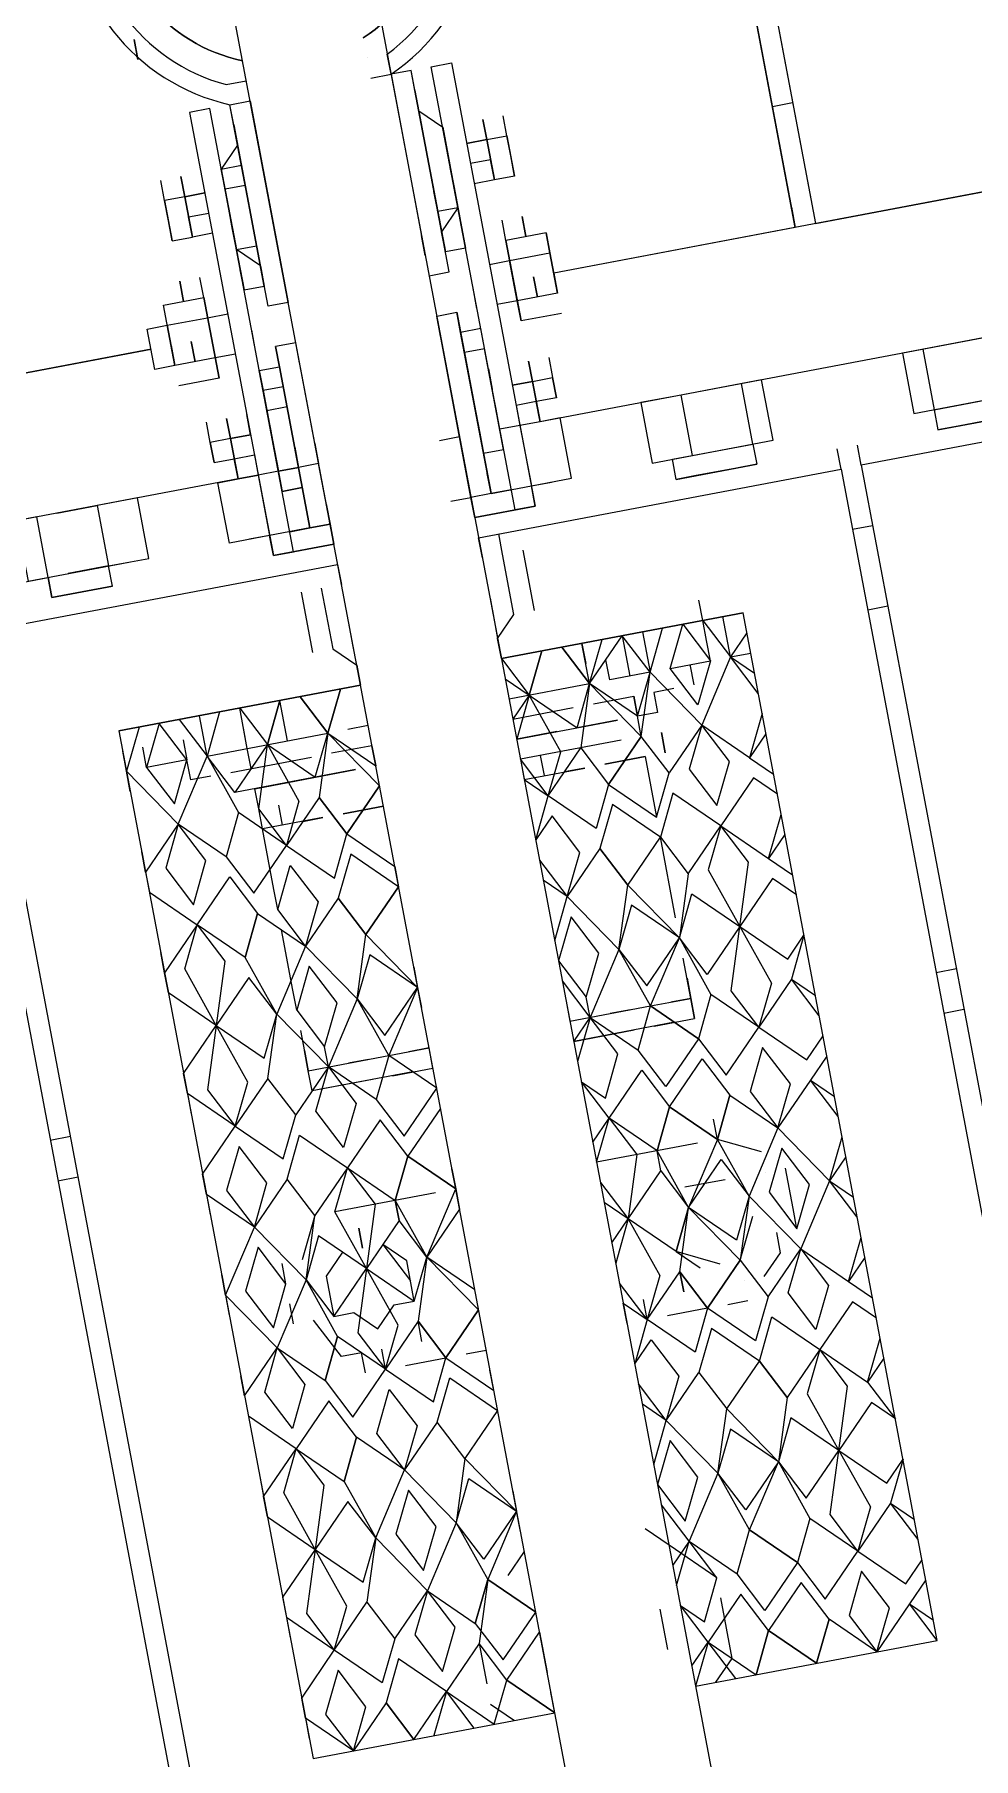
# Model space of a CAD drawing. Extents: x 407440 to 411585, y 6041728 to 6045069.
# Drawn here: x 408264.789 to 408267.42, y 6044233.704 to 6044238.531 of the extents above; entities that cross this region are included whole.
import ezdxf

# ---------------------------------------------------------------- set-up
doc = ezdxf.new("R2010")
doc.units = 0
doc.header["$LTSCALE"] = 5
doc.linetypes.add('foc-TIELINE', pattern=[1.875, 1.25, -0.625])
doc.layers.add('P-PROPOSED-EXISTING-H', color=59, linetype='Continuous')
doc.layers.add('T-TIE', color=201, linetype='foc-TIELINE')

# ---------------------------------------------------------------- blocks, each defined once
blk = doc.blocks.new('P-RIG-877')
at = {"layer": 'T-TIE', "linetype": 'ByBlock', "lineweight": 18}
for points in [[(-0.3559, -16.0845), (-0.34442, -16.0845), (-0.2411, -16.0845), (-0.2411, -16.07302), (-0.34442, -16.07302), (-0.34442, -15.63675), (-0.34442, -15.61379), (-0.34442, -16.10746), (0.11481, -16.10746), (0.11481, -15.61379), (-0.2411, -15.61379), (-0.2411, -15.63675), (-0.2411, -15.61379), (-0.26406, -15.61379), (0.11481, -15.61379), (0.11481, -15.47602), (0.2411, -15.47602), (0.2411, -15.56787), (0.2411, -15.47602), (0.11481, -15.47602), (0.11481, -16.25671), (0.12629, -16.25671), (0.12629, -16.27968), (0.12629, -16.29116)], [(0.19517, -15.56787), (0.19517, -16.27968), (0.19517, -16.29116), (0.22961, -16.29116), (0.22961, -16.27968)], [(0.2411, -15.61379), (0.25258, -15.61379), (0.25258, -16.10746), (0.97586, -16.10746), (0.96438, -16.10746)], [(0.19517, -16.06154), (0.22961, -16.06154), (0.22961, -16.01562), (0.2411, -16.01562), (0.2411, -16.0271), (0.2411, -16.05006), (0.2411, -16.06154), (0.2411, -16.01562)], [(0.22961, -16.06154), (0.2411, -16.06154)], [(-0.2411, -16.0845), (-0.2411, -16.10746), (0.11481, -16.10746)], [(0.04592, -16.11895), (0.04592, -16.10746)], [(0.25258, -16.10746), (0.2411, -16.10746)], [(0.28702, -16.10746), (0.28702, -16.11895)], [(0.33294, -16.10746), (0.33294, -16.11895)], [(0.53959, -16.10746), (0.53959, -16.11895)], [(0.56256, -16.11895), (0.56256, -16.10746)], [(-0.2411, -16.15339), (-0.2411, -16.11895), (0.11481, -16.11895), (-0.34442, -16.11895)], [(0.10333, -16.11895), (0.11481, -16.11895), (0.11481, -16.25671)], [(0.25258, -16.11895), (0.2411, -16.11895)], [(0.26406, -16.3256), (0.25258, -16.3256), (0.25258, -16.11895), (0.97586, -16.11895), (0.96438, -16.11895)], [(0.22961, -16.19931), (0.22961, -16.17635), (0.22961, -16.15339), (0.19517, -16.15339), (0.19517, -16.17635), (0.19517, -16.19931)], [(0.2411, -16.21079), (0.22961, -16.21079), (0.22961, -16.16487), (0.19517, -16.16487)], [(0.22961, -16.16487), (0.2411, -16.16487), (0.2411, -16.17635), (0.2411, -16.19931), (0.2411, -16.21079), (0.2411, -16.16487)], [(0.90698, -16.30264), (0.88402, -16.31412), (0.90698, -16.3256), (0.90698, -16.18783), (0.32146, -16.18783), (0.32146, -16.3256), (0.32146, -16.18783)], [(0.37886, -16.18783), (0.40183, -16.19931), (0.37886, -16.22227), (0.40183, -16.24523), (0.37886, -16.25671), (0.40183, -16.27968), (0.42479, -16.25671), (0.40183, -16.24523), (0.37886, -16.25671), (0.34442, -16.24523), (0.34442, -16.26819), (0.33294, -16.26819)], [(0.33294, -16.18783), (0.34442, -16.19931), (0.3559, -16.18783)], [(0.34442, -16.19931), (0.34442, -16.18783)], [(0.36738, -16.18783), (0.34442, -16.19931), (0.37886, -16.22227), (0.34442, -16.24523)], [(0.39034, -16.18783), (0.40183, -16.19931), (0.41331, -16.18783)], [(0.42479, -16.18783), (0.41331, -16.19931), (0.43627, -16.22227), (0.45923, -16.19931), (0.43627, -16.18783)], [(0.48219, -16.18783), (0.47071, -16.19931), (0.49367, -16.22227), (0.45923, -16.21079), (0.43627, -16.22227), (0.45923, -16.23375), (0.49367, -16.22227), (0.51663, -16.24523), (0.49367, -16.25671), (0.47071, -16.24523), (0.49367, -16.22227), (0.51663, -16.19931), (0.50515, -16.18783), (0.52811, -16.19931), (0.53959, -16.18783)], [(0.44775, -16.18783), (0.45923, -16.19931), (0.47071, -16.18783)], [(0.55108, -16.18783), (0.52811, -16.19931), (0.55108, -16.22227), (0.57404, -16.19931), (0.56256, -16.18783)], [(0.57404, -16.18783), (0.58552, -16.19931), (0.597, -16.18783)], [(0.60848, -16.18783), (0.58552, -16.19931), (0.60848, -16.22227), (0.64292, -16.19931), (0.61996, -16.18783)], [(0.63144, -16.18783), (0.64292, -16.19931), (0.6544, -16.18783)], [(0.66588, -16.18783), (0.64292, -16.19931), (0.67736, -16.22227), (0.70032, -16.19931), (0.67736, -16.18783)], [(0.68884, -16.18783), (0.70032, -16.19931), (0.71181, -16.18783)], [(0.72329, -16.18783), (0.71181, -16.19931), (0.73477, -16.22227), (0.75773, -16.24523), (0.73477, -16.25671), (0.71181, -16.24523), (0.73477, -16.22227), (0.75773, -16.23375), (0.79217, -16.22227), (0.76921, -16.24523), (0.79217, -16.25671), (0.82661, -16.24523), (0.84957, -16.25671), (0.87254, -16.27968), (0.84957, -16.29116), (0.82661, -16.27968), (0.79217, -16.29116), (0.75773, -16.27968), (0.79217, -16.25671), (0.76921, -16.27968), (0.79217, -16.29116), (0.75773, -16.31412), (0.74625, -16.3256)], [(0.8955, -16.3256), (0.88402, -16.31412), (0.86105, -16.3256), (0.87254, -16.31412), (0.84957, -16.30264), (0.82661, -16.31412), (0.84957, -16.29116), (0.82661, -16.27968), (0.79217, -16.25671), (0.81513, -16.24523), (0.79217, -16.22227), (0.75773, -16.21079), (0.73477, -16.22227), (0.75773, -16.19931), (0.73477, -16.18783)], [(0.74625, -16.18783), (0.75773, -16.19931), (0.78069, -16.18783), (0.76921, -16.19931), (0.79217, -16.22227), (0.81513, -16.19931), (0.80365, -16.18783), (0.82661, -16.19931), (0.83809, -16.18783)], [(0.84957, -16.18783), (0.82661, -16.19931), (0.84957, -16.22227), (0.87254, -16.19931), (0.86105, -16.18783)], [(0.87254, -16.18783), (0.88402, -16.19931), (0.8955, -16.18783)], [(0.90698, -16.18783), (0.88402, -16.19931), (0.90698, -16.22227), (0.88402, -16.24523), (0.90698, -16.25671), (0.88402, -16.27968), (0.90698, -16.29116)], [(0.32146, -16.21079), (0.34442, -16.19931), (0.32146, -16.19931)], [(0.34442, -16.23375), (0.32146, -16.22227), (0.34442, -16.21079), (0.33294, -16.21079), (0.32146, -16.21079), (0.30998, -16.21079)], [(0.34442, -16.21079), (0.36738, -16.22227), (0.34442, -16.23375), (0.34442, -16.21079), (0.33294, -16.21079)], [(0.70032, -16.27968), (0.67736, -16.25671), (0.70032, -16.24523), (0.72329, -16.25671), (0.70032, -16.27968), (0.72329, -16.29116), (0.70032, -16.31412), (0.67736, -16.29116), (0.68884, -16.29116), (0.67736, -16.29116), (0.64292, -16.27968), (0.60848, -16.29116), (0.58552, -16.27968), (0.56256, -16.25671), (0.58552, -16.24523), (0.60848, -16.25671), (0.58552, -16.27968), (0.60848, -16.25671), (0.64292, -16.27968), (0.61996, -16.25671), (0.64292, -16.24523), (0.60848, -16.25671), (0.58552, -16.24523), (0.60848, -16.22227), (0.58552, -16.21079), (0.56256, -16.22227), (0.58552, -16.23375), (0.60848, -16.22227), (0.64292, -16.24523), (0.66588, -16.25671), (0.64292, -16.27968), (0.67736, -16.25671), (0.70032, -16.24523), (0.67736, -16.22227), (0.70032, -16.21079), (0.72329, -16.22227), (0.70032, -16.23375), (0.67736, -16.22227), (0.64292, -16.24523), (0.67736, -16.25671), (0.70032, -16.27968), (0.67736, -16.29116), (0.70032, -16.27968), (0.70032, -16.30264)], [(0.3559, -16.22227), (0.34442, -16.22227)], [(0.66588, -16.22227), (0.6544, -16.22227), (0.63144, -16.22227)], [(0.3559, -16.23375), (0.3559, -16.24523), (0.36738, -16.24523), (0.36738, -16.25671), (0.34442, -16.24523), (0.32146, -16.25671), (0.34442, -16.25671)], [(0.32146, -16.24523), (0.34442, -16.24523), (0.32146, -16.23375)], [(0.61996, -16.23375), (0.60848, -16.25671), (0.597, -16.25671)], [(0.63144, -16.23375), (0.63144, -16.23375)], [(0.68884, -16.24523), (0.67736, -16.23375), (0.66588, -16.23375)], [(0.67736, -16.25671), (0.6544, -16.24523)], [(0.78069, -16.3256), (0.75773, -16.31412), (0.73477, -16.29116), (0.75773, -16.27968), (0.73477, -16.25671), (0.71181, -16.27968), (0.73477, -16.29116), (0.75773, -16.27968), (0.73477, -16.25671), (0.75773, -16.24523), (0.79217, -16.25671), (0.81513, -16.27968), (0.79217, -16.29116), (0.82661, -16.31412), (0.83809, -16.3256)], [(0.10333, -16.29116), (0.10333, -16.27968), (0.10333, -16.25671), (0.09185, -16.25671), (0.10333, -16.25671), (0.12629, -16.25671), (0.09185, -16.25671), (0.09185, -16.27968), (0.08037, -16.27968)], [(0.10333, -16.25671), (0.12629, -16.25671), (0.10333, -16.25671)], [(0.13777, -16.25671), (0.13777, -16.27968), (0.12629, -16.27968), (0.10333, -16.27968)], [(0.3559, -16.27968), (0.3559, -16.25671), (0.36738, -16.25671), (0.34442, -16.27968), (0.37886, -16.29116), (0.40183, -16.27968), (0.42479, -16.29116), (0.40183, -16.31412), (0.37886, -16.29116), (0.40183, -16.27968), (0.37886, -16.25671), (0.34442, -16.27968), (0.32146, -16.29116), (0.34442, -16.27968), (0.32146, -16.26819)], [(0.37886, -16.26819), (0.37886, -16.3256), (0.39034, -16.3256), (0.40183, -16.31412), (0.37886, -16.30264), (0.34442, -16.31412), (0.36738, -16.29116), (0.34442, -16.27968), (0.32146, -16.25671)], [(0.37886, -16.25671), (0.36738, -16.25671)], [(0.39034, -16.25671), (0.39034, -16.27968), (0.39034, -16.25671), (0.42479, -16.25671)], [(0.48219, -16.25671), (0.43627, -16.25671)], [(0.51663, -16.25671), (0.52811, -16.25671), (0.50515, -16.25671)], [(0.51663, -16.3256), (0.52811, -16.3256), (0.52811, -16.27968), (0.52811, -16.25671), (0.52811, -16.26819)], [(0.53959, -16.27968), (0.53959, -16.25671), (0.52811, -16.25671), (0.53959, -16.25671)], [(0.63144, -16.25671), (0.63144, -16.26819), (0.63144, -16.27968)], [(0.68884, -16.25671), (0.68884, -16.25671)], [(0.70032, -16.26819), (0.70032, -16.25671)], [(0.84957, -16.25671), (0.82661, -16.27968), (0.84957, -16.25671)], [(0.03444, -16.27968), (0.0574, -16.27968), (0.03444, -16.27968), (0.03444, -16.26819), (0.02296, -16.26819)], [(0.0574, -16.26819), (0.04592, -16.26819), (0.03444, -16.26819), (0.0574, -16.26819), (0.0574, -16.27968), (0.0574, -16.29116)], [(0.16073, -16.26819), (0.17221, -16.26819), (0.18369, -16.26819), (0.17221, -16.26819), (0.18369, -16.26819), (0.18369, -16.27968), (0.18369, -16.29116), (0.19517, -16.29116)], [(0.2411, -16.29116), (0.22961, -16.29116), (0.22961, -16.26819), (0.19517, -16.26819), (0.19517, -16.27968), (0.17221, -16.27968), (0.17221, -16.26819)], [(0.33294, -16.3256), (0.34442, -16.31412), (0.36738, -16.3256), (0.36738, -16.26819), (0.36738, -16.29116)], [(0.36738, -16.30264), (0.36738, -16.3256), (0.36738, -16.26819)], [(0.60848, -16.26819), (0.60848, -16.3256), (0.58552, -16.31412), (0.56256, -16.3256), (0.57404, -16.31412), (0.55108, -16.30264), (0.52811, -16.31412), (0.55108, -16.3256)], [(0.53959, -16.26819), (0.53959, -16.3256), (0.53959, -16.29116)], [(0.67736, -16.26819), (0.66588, -16.29116), (0.64292, -16.27968), (0.66588, -16.29116), (0.67736, -16.27968)], [(0.03444, -16.27968), (0.03444, -16.29116), (0.03444, -16.27968)], [(0.04592, -16.27968), (0.0574, -16.27968), (0.04592, -16.27968), (0.04592, -16.29116)], [(0.04592, -16.27968), (0.04592, -16.27968)], [(0.13777, -16.27968), (0.09185, -16.27968), (0.13777, -16.27968)], [(0.17221, -16.27968), (0.19517, -16.27968), (0.18369, -16.27968), (0.19517, -16.27968), (0.19517, -16.29116), (0.19517, -16.30264), (0.18369, -16.30264), (0.17221, -16.30264), (0.16073, -16.30264), (0.17221, -16.30264), (0.13777, -16.30264), (0.13777, -16.31412), (0.12629, -16.31412), (0.22961, -16.31412), (0.21813, -16.31412)], [(0.17221, -16.27968), (0.17221, -16.29116), (0.17221, -16.27968)], [(0.18369, -16.27968), (0.18369, -16.27968)], [(0.34442, -16.3256), (0.34442, -16.27968), (0.32146, -16.27968), (0.33294, -16.27968)], [(0.597, -16.3256), (0.58552, -16.31412), (0.56256, -16.29116), (0.58552, -16.27968), (0.60848, -16.29116), (0.58552, -16.31412), (0.60848, -16.30264), (0.64292, -16.31412), (0.61996, -16.29116), (0.64292, -16.27968), (0.66588, -16.29116), (0.64292, -16.31412), (0.67736, -16.30264), (0.70032, -16.31412), (0.67736, -16.3256)], [(0.63144, -16.27968), (0.63144, -16.27968)], [(0.19517, -16.29116), (0.19517, -16.29116)], [(0.22961, -16.31412), (0.22961, -16.29116)], [(0.22961, -16.29116), (0.22961, -16.29116)], [(0.2411, -16.29116), (0.2411, -16.3256), (0.2411, -16.29116)], [(0.28702, -16.3256), (0.2985, -16.3256), (0.30998, -16.3256), (0.32146, -16.3256), (0.34442, -16.31412), (0.32146, -16.30264), (0.34442, -16.31412), (0.3559, -16.3256), (0.3559, -16.29116)], [(0.39034, -16.3256), (0.39034, -16.29116), (0.39034, -16.30264)], [(0.52811, -16.29116), (0.52811, -16.30264)], [(0.61996, -16.29116), (0.60848, -16.29116)], [(0.03444, -16.30264), (0.02296, -16.30264), (0.06888, -16.30264), (0.06888, -16.31412), (0.03444, -16.31412), (0.02296, -16.31412), (0.01148, -16.31412), (0.02296, -16.30264)], [(0.0574, -16.30264), (0.09185, -16.30264), (0.08037, -16.30264)], [(0.06888, -16.30264), (0.08037, -16.31412)], [(0.09185, -16.30264), (0.09185, -16.31412), (0.08037, -16.31412), (0.09185, -16.31412)], [(0.12629, -16.30264), (0.11481, -16.30264)], [(0.22961, -16.30264), (0.22961, -16.31412), (0.22961, -16.3256), (0.12629, -16.3256), (0.12629, -16.31412), (0.13777, -16.31412)], [(0.19517, -16.31412), (0.20665, -16.31412), (0.20665, -16.30264), (0.14925, -16.30264), (0.14925, -16.31412), (0.16073, -16.31412), (0.19517, -16.31412), (0.18369, -16.31412), (0.19517, -16.31412), (0.18369, -16.31412)], [(0.14925, -16.30264), (0.14925, -16.31412)], [(0.26406, -16.30264), (0.2985, -16.30264)], [(0.26406, -16.30264), (0.26406, -16.30264)], [(0.43627, -16.3256), (0.45923, -16.31412), (0.43627, -16.30264), (0.41331, -16.31412), (0.42479, -16.3256), (0.40183, -16.31412), (0.37886, -16.3256)], [(0.70032, -16.3256), (0.68884, -16.3256), (0.70032, -16.31412), (0.72329, -16.3256), (0.71181, -16.31412), (0.73477, -16.30264), (0.75773, -16.31412), (0.73477, -16.3256)], [(0.84957, -16.30264), (0.82661, -16.3256), (0.81513, -16.33708)], [(0.90698, -16.31412), (0.8955, -16.30264), (0.86105, -16.30264)], [(0.10333, -16.3256), (0.10333, -16.31412), (-0.01148, -16.31412), (-0.01148, -16.3256), (0.09185, -16.3256), (0.08037, -16.3256), (0.09185, -16.3256)], [(0, -16.31412), (-0.01148, -16.31412)], [(0, -16.31412), (0.09185, -16.31412), (0, -16.31412)], [(0.06888, -16.31412), (0.0574, -16.31412)], [(0.13777, -16.31412), (0.22961, -16.31412), (0.13777, -16.31412)], [(0.19517, -16.31412), (0.19517, -16.31412)], [(0.19517, -16.31412), (0.19517, -16.31412)], [(0.22961, -16.31412), (0.22961, -16.31412)], [(0.32146, -16.3256), (0.30998, -16.3256), (0.2985, -16.31412), (0.26406, -16.31412), (0.25258, -16.31412)], [(0.39034, -16.31412), (0.37886, -16.31412)], [(0.48219, -16.3256), (0.45923, -16.31412), (0.44775, -16.3256)], [(0.53959, -16.3256), (0.52811, -16.31412), (0.50515, -16.3256)], [(0.52811, -16.31412), (0.51663, -16.31412)], [(0.61996, -16.3256), (0.64292, -16.31412), (0.66588, -16.3256)], [(0.6544, -16.3256), (0.64292, -16.31412), (0.63144, -16.3256)], [(0.70032, -16.31412), (0.68884, -16.31412)], [(0.84957, -16.3256), (0.82661, -16.31412), (0.80365, -16.3256)], [(1.06771, -16.40596), (-0.11481, -16.40596), (-0.11481, -16.3256), (1.06771, -16.3256)], [(0.13777, -16.3256), (0.12629, -16.3256)], [(0.22961, -16.33708), (0.22961, -16.3256), (0.2411, -16.3256), (0.22961, -16.3256), (0.19517, -16.3256), (0.18369, -16.3256)], [(0.19517, -16.3256), (0.19517, -16.33708)], [(0.2411, -16.3256), (0.22961, -16.3256), (0.21813, -16.3256)], [(-0.02296, -16.33708), (-0.02296, -16.33708)], [(0.88402, -16.33708), (0.86105, -16.33708)], [(0, -16.41744), (-0.01148, -16.41744), (-0.01148, -16.40596)], [(0.09185, -16.40596), (0.08037, -16.40596)], [(0.22961, -16.42892), (0.22961, -16.41744), (0.22961, -16.40596), (0.12629, -16.40596), (0.12629, -16.41744), (0.13777, -16.41744), (0.12629, -16.41744), (0.22961, -16.41744), (0.21813, -16.41744)], [(0.13777, -16.40596), (0.12629, -16.40596)], [(0.18369, -16.40596), (0.19517, -16.40596), (0.19517, -16.41744), (0.18369, -16.41744), (0.19517, -16.41744)], [(0.21813, -16.40596), (0.22961, -16.40596), (0.2411, -16.40596), (0.22961, -16.40596), (0.19517, -16.40596)], [(0.22961, -16.40596), (0.22961, -16.41744), (0.22961, -16.44041), (0.2411, -16.44041), (0.22961, -16.44041), (0.22961, -16.45189)], [(0.2411, -16.40596), (0.2411, -16.44041), (0.2411, -16.40596)], [(0.25258, -16.61262), (0.25258, -16.40596), (0.26406, -16.40596)], [(0.26406, -16.41744), (0.2985, -16.41744), (0.30998, -16.40596), (0.2985, -16.40596), (0.28702, -16.40596)], [(0.32146, -16.40596), (0.30998, -16.40596)], [(0.34442, -16.45189), (0.32146, -16.45189), (0.34442, -16.46337), (0.37886, -16.45189), (0.40183, -16.46337), (0.37886, -16.47485), (0.34442, -16.46337), (0.36738, -16.44041), (0.34442, -16.42892), (0.32146, -16.44041), (0.34442, -16.42892), (0.32146, -16.41744), (0.34442, -16.42892), (0.37886, -16.40596), (0.40183, -16.42892), (0.37886, -16.40596), (0.36738, -16.40596), (0.3559, -16.40596), (0.36738, -16.40596), (0.3559, -16.40596), (0.3559, -16.42892)], [(0.32146, -16.54373), (0.32146, -16.40596), (0.32146, -16.54373), (0.90698, -16.54373), (0.90698, -16.40596), (0.88402, -16.42892), (0.86105, -16.40596), (0.88402, -16.40596)], [(0.3559, -16.54373), (0.34442, -16.54373), (0.37886, -16.52077), (0.34442, -16.49781), (0.34442, -16.42892), (0.37886, -16.44041), (0.40183, -16.42892), (0.42479, -16.40596), (0.43627, -16.40596), (0.45923, -16.42892), (0.49367, -16.40596), (0.50515, -16.40596)], [(0.34442, -16.40596), (0.34442, -16.41744)], [(0.34442, -16.42892), (0.36738, -16.40596)], [(0.48219, -16.40596), (0.49367, -16.40596), (0.52811, -16.42892), (0.55108, -16.44041), (0.52811, -16.46337), (0.55108, -16.45189), (0.57404, -16.46337), (0.55108, -16.47485), (0.52811, -16.46337), (0.55108, -16.48633), (0.52811, -16.49781), (0.55108, -16.52077), (0.57404, -16.49781), (0.55108, -16.48633), (0.52811, -16.49781), (0.49367, -16.48633), (0.52811, -16.46337), (0.51663, -16.46337)], [(0.55108, -16.40596), (0.52811, -16.42892), (0.49367, -16.44041), (0.52811, -16.46337)], [(0.53959, -16.41744), (0.53959, -16.47485), (0.52811, -16.47485), (0.52811, -16.42892), (0.52811, -16.40596)], [(0.53959, -16.42892), (0.53959, -16.40596), (0.52811, -16.40596), (0.52811, -16.41744)], [(0.56256, -16.40596), (0.58552, -16.42892), (0.60848, -16.40596), (0.597, -16.40596), (0.60848, -16.40596), (0.61996, -16.40596), (0.64292, -16.42892), (0.67736, -16.40596), (0.70032, -16.42892), (0.72329, -16.40596), (0.71181, -16.40596)], [(0.66588, -16.40596), (0.64292, -16.42892), (0.67736, -16.44041), (0.70032, -16.46337), (0.72329, -16.44041), (0.70032, -16.42892), (0.67736, -16.40596)], [(0.70032, -16.41744), (0.70032, -16.40596)], [(0.78069, -16.40596), (0.79217, -16.40596), (0.81513, -16.42892), (0.79217, -16.44041), (0.76921, -16.42892), (0.79217, -16.40596), (0.75773, -16.42892), (0.73477, -16.44041), (0.71181, -16.42892), (0.73477, -16.40596), (0.75773, -16.42892), (0.73477, -16.44041), (0.75773, -16.46337), (0.73477, -16.48633), (0.75773, -16.49781), (0.79217, -16.48633), (0.76921, -16.49781), (0.79217, -16.52077), (0.81513, -16.49781), (0.79217, -16.48633), (0.75773, -16.46337), (0.73477, -16.47485), (0.71181, -16.46337), (0.73477, -16.45189), (0.75773, -16.46337), (0.79217, -16.44041), (0.82661, -16.42892), (0.86105, -16.44041), (0.88402, -16.44041)], [(0.73477, -16.40596), (0.75773, -16.42892), (0.79217, -16.44041), (0.82661, -16.46337), (0.79217, -16.48633), (0.82661, -16.49781), (0.84957, -16.48633), (0.82661, -16.46337), (0.84957, -16.44041), (0.82661, -16.42892)], [(0.80365, -16.40596), (0.79217, -16.40596), (0.82661, -16.42892), (0.84957, -16.40596), (0.82661, -16.42892), (0.84957, -16.44041), (0.87254, -16.42892), (0.84957, -16.40596)], [(0.81513, -16.40596), (0.82661, -16.41744)], [(0.90698, -16.44041), (0.88402, -16.42892), (0.90698, -16.40596), (0.8955, -16.40596)], [(0.09185, -16.41744), (0, -16.41744), (0.09185, -16.41744)], [(0.02296, -16.42892), (0.02296, -16.41744), (0.01148, -16.41744), (0.02296, -16.42892), (0.06888, -16.42892), (0.0574, -16.42892), (0.09185, -16.42892), (0.08037, -16.42892)], [(0.08037, -16.41744), (0.06888, -16.42892), (0.03444, -16.42892), (0.02296, -16.42892), (0.02296, -16.41744)], [(0.03444, -16.41744), (0.03444, -16.42892)], [(0.06888, -16.42892), (0.06888, -16.41744)], [(0.09185, -16.42892), (0.09185, -16.41744), (0.08037, -16.41744), (0.09185, -16.41744)], [(0.14925, -16.41744), (0.14925, -16.42892), (0.20665, -16.42892), (0.20665, -16.41744), (0.20665, -16.42892), (0.19517, -16.42892), (0.19517, -16.44041), (0.19517, -16.45189), (0.19517, -17.16369), (0.11481, -17.16369), (2.38799, -17.16369)], [(0.22961, -16.41744), (0.13777, -16.41744), (0.22961, -16.41744)], [(0.16073, -16.41744), (0.16073, -16.42892), (0.17221, -16.42892), (0.13777, -16.42892), (0.14925, -16.42892)], [(0.13777, -16.42892), (0.13777, -16.41744)], [(0.19517, -16.41744), (0.19517, -16.41744)], [(0.19517, -16.41744), (0.19517, -16.41744)], [(0.19517, -16.41744), (0.19517, -16.42892), (0.19517, -16.41744)], [(0.22961, -16.41744), (0.22961, -16.41744)], [(0.26406, -16.41744), (0.26406, -16.41744)], [(0.39034, -16.45189), (0.39034, -16.44041), (0.39034, -16.47485), (0.37886, -16.47485), (0.36738, -16.47485), (0.36738, -16.41744), (0.36738, -16.48633), (0.34442, -16.49781), (0.37886, -16.48633), (0.40183, -16.49781), (0.42479, -16.48633), (0.40183, -16.46337), (0.37886, -16.48633), (0.40183, -16.49781), (0.37886, -16.52077), (0.40183, -16.54373), (0.39034, -16.54373), (0.40183, -16.54373), (0.41331, -16.54373), (0.43627, -16.52077), (0.45923, -16.54373), (0.44775, -16.54373)], [(0.60848, -16.41744), (0.60848, -16.47485), (0.58552, -16.46337), (0.60848, -16.44041), (0.58552, -16.42892), (0.56256, -16.44041), (0.58552, -16.46337), (0.60848, -16.45189), (0.64292, -16.46337), (0.60848, -16.47485)], [(0.12629, -16.42892), (0.11481, -16.42892)], [(0.26406, -16.42892), (0.2985, -16.42892)], [(0.26406, -16.42892), (0.26406, -16.42892)], [(0.67736, -16.44041), (0.70032, -16.42892), (0.67736, -16.44041)], [(0.70032, -16.45189), (0.70032, -16.42892)], [(0.8955, -16.44041), (0.90698, -16.42892)], [(0.03444, -16.45189), (0.03444, -16.44041), (0.03444, -16.45189)], [(0.0574, -16.44041), (0.0574, -16.45189), (0.04592, -16.45189), (0.04592, -16.44041)], [(0.12629, -16.44041), (0.12629, -16.45189), (0.12629, -16.47485), (0.09185, -16.47485), (0.09185, -16.45189), (0.08037, -16.45189)], [(0.11481, -16.47485), (0.12629, -16.47485), (0.10333, -16.47485), (0.10333, -16.45189), (0.10333, -16.44041)], [(0.17221, -16.45189), (0.19517, -16.45189), (0.17221, -16.45189), (0.16073, -16.45189), (0.17221, -16.45189), (0.17221, -16.46337), (0.18369, -16.46337), (0.18369, -16.45189), (0.18369, -16.44041), (0.19517, -16.44041), (0.22961, -16.44041), (0.22961, -16.46337), (0.19517, -16.46337), (0.19517, -16.45189), (0.19517, -16.44041)], [(0.17221, -16.44041), (0.16073, -16.44041)], [(0.17221, -16.45189), (0.17221, -16.44041), (0.17221, -16.45189)], [(0.19517, -16.44041), (0.19517, -16.44041)], [(0.22961, -16.44041), (0.22961, -16.44041)], [(0.3559, -16.48633), (0.3559, -16.44041)], [(0.52811, -16.44041), (0.52811, -16.45189)], [(0.53959, -16.44041), (0.53959, -16.47485)], [(0.61996, -16.44041), (0.60848, -16.44041)], [(0.63144, -16.47485), (0.64292, -16.48633), (0.66588, -16.48633), (0.66588, -16.47485), (0.67736, -16.46337), (0.66588, -16.45189), (0.66588, -16.44041), (0.64292, -16.44041), (0.63144, -16.45189), (0.6544, -16.44041)], [(0.66588, -16.45189), (0.66588, -16.44041)], [(0.68884, -16.44041), (0.67736, -16.44041)], [(0.0574, -16.46337), (0.0574, -16.45189), (0.03444, -16.45189), (0.02296, -16.45189), (0.03444, -16.45189), (0.03444, -16.46337), (0.02296, -16.46337)], [(0.03444, -16.45189), (0.0574, -16.45189), (0.04592, -16.45189)], [(0.04592, -16.45189), (0.04592, -16.45189)], [(0.09185, -16.45189), (0.13777, -16.45189), (0.09185, -16.45189)], [(0.10333, -16.45189), (0.12629, -16.45189), (0.13777, -16.45189), (0.13777, -16.47485)], [(0.18369, -16.45189), (0.18369, -16.45189)], [(0.32146, -16.47485), (0.34442, -16.46337), (0.32146, -16.45189)], [(0.90698, -16.45189), (0.88402, -16.46337), (0.90698, -16.47485)], [(0.17221, -16.46337), (0.16073, -16.46337)], [(0.18369, -16.46337), (0.17221, -16.46337), (0.18369, -16.46337)], [(0.3559, -16.47485), (0.34442, -16.47485), (0.32146, -16.47485), (0.34442, -16.46337), (0.36738, -16.48633)], [(0.39034, -16.46337), (0.37886, -16.46337)], [(0.70032, -16.46337), (0.68884, -16.46337)], [(0.90698, -16.48633), (0.88402, -16.46337), (0.86105, -16.48633), (0.88402, -16.49781), (0.90698, -16.52077), (0.88402, -16.54373), (0.8955, -16.54373)], [(0.34442, -16.47485), (0.33294, -16.47485)], [(0.43627, -16.47485), (0.42479, -16.47485), (0.39034, -16.47485)], [(0.49367, -16.47485), (0.48219, -16.47485), (0.44775, -16.47485)], [(0.50515, -16.47485), (0.52811, -16.47485), (0.51663, -16.47485), (0.52811, -16.47485)], [(0.60848, -16.47485), (0.60848, -16.47485)], [(0.70032, -16.47485), (0.68884, -16.47485), (0.68884, -16.48633), (0.66588, -16.49781)], [(-0.2411, -16.65854), (-0.2411, -16.6241), (-0.2411, -16.63558), (0.11481, -16.63558), (0.11481, -16.6241), (0.11481, -17.11777), (0.11481, -17.25554), (0.11481, -16.48633), (0.11481, -16.61262), (0.10333, -16.61262)], [(0.32146, -16.48633), (0.34442, -16.49781)], [(0.60848, -16.48633), (0.63144, -16.49781)], [(0.32146, -16.50929), (0.34442, -16.49781), (0.32146, -16.49781)], [(0.3559, -16.49781), (0.3559, -16.50929), (0.34442, -16.50929)], [(0.19517, -16.55521), (0.19517, -16.53225), (0.22961, -16.53225), (0.22961, -16.50929), (0.19517, -16.50929), (0.19517, -16.53225)], [(0.33294, -16.50929), (0.34442, -16.50929), (0.34442, -16.53225), (0.33294, -16.53225)], [(0.58552, -16.54373), (0.57404, -16.54373), (0.55108, -16.52077), (0.52811, -16.50929), (0.49367, -16.52077), (0.52811, -16.53225), (0.55108, -16.52077), (0.52811, -16.54373), (0.53959, -16.54373)], [(0.64292, -16.50929), (0.63144, -16.50929)], [(0.66588, -16.50929), (0.6544, -16.50929)], [(0.74625, -16.54373), (0.75773, -16.54373), (0.76921, -16.54373), (0.79217, -16.52077), (0.75773, -16.53225), (0.73477, -16.52077), (0.75773, -16.50929), (0.79217, -16.52077), (0.81513, -16.54373), (0.82661, -16.54373)], [(0.19517, -16.57817), (0.22961, -16.57817), (0.22961, -16.52077)], [(0.52811, -16.54373), (0.51663, -16.54373), (0.49367, -16.52077), (0.47071, -16.54373), (0.45923, -16.54373), (0.47071, -16.54373)], [(0.64292, -16.54373), (0.63144, -16.54373), (0.64292, -16.54373), (0.60848, -16.52077), (0.58552, -16.54373), (0.597, -16.54373)], [(0.70032, -16.54373), (0.68884, -16.54373), (0.70032, -16.54373), (0.67736, -16.52077), (0.64292, -16.54373), (0.6544, -16.54373)], [(0.76921, -16.54373), (0.75773, -16.54373), (0.73477, -16.52077), (0.71181, -16.54373)], [(0.88402, -16.54373), (0.87254, -16.54373), (0.84957, -16.52077), (0.82661, -16.54373), (0.83809, -16.54373)], [(0.2411, -16.53225), (0.22961, -16.53225), (0.22961, -16.55521)], [(0.2411, -16.53225), (0.2411, -16.56669), (0.2411, -16.53225)], [(0.32146, -16.53225), (0.34442, -16.54373), (0.33294, -16.54373)], [(0.22961, -16.58966), (0.22961, -16.56669), (0.2411, -16.56669), (0.22961, -16.56669), (0.19517, -16.56669), (0.19517, -16.58966)], [(0.96438, -16.61262), (0.97586, -16.61262), (0.25258, -16.61262), (0.2411, -16.61262)], [(0.53959, -16.61262), (0.53959, -16.6241)], [(0.56256, -16.6241), (0.56256, -16.61262)], [(0.25258, -16.6241), (0.97586, -16.6241)]]:
    blk.add_lwpolyline(points, dxfattribs=at)
for points in [[(0.22961, -16.00414), (0.19517, -16.00414), (0.19517, -16.0271), (0.19517, -16.05006), (0.19517, -16.07302), (0.22961, -16.07302), (0.22961, -16.05006), (0.22961, -16.0271)], [(0.19517, -16.22227), (0.22961, -16.22227), (0.22961, -16.19931), (0.19517, -16.19931)], [(0.42479, -16.22227), (0.40183, -16.21079), (0.37886, -16.22227), (0.40183, -16.23375)], [(0.52811, -16.23375), (0.49367, -16.22227), (0.52811, -16.21079), (0.55108, -16.22227), (0.52811, -16.24523), (0.55108, -16.25671), (0.57404, -16.24523), (0.55108, -16.22227)], [(0.64292, -16.23375), (0.66588, -16.22227), (0.64292, -16.21079), (0.61996, -16.22227)], [(0.82661, -16.23375), (0.79217, -16.22227), (0.82661, -16.21079), (0.84957, -16.22227)], [(0.88402, -16.21079), (0.86105, -16.22227), (0.88402, -16.23375), (0.90698, -16.22227)], [(0.43627, -16.25671), (0.45923, -16.24523), (0.49367, -16.25671), (0.45923, -16.27968), (0.43627, -16.25671), (0.41331, -16.27968), (0.43627, -16.29116), (0.45923, -16.27968), (0.43627, -16.25671), (0.45923, -16.24523), (0.43627, -16.22227), (0.41331, -16.24523)], [(0.84957, -16.25671), (0.87254, -16.24523), (0.84957, -16.22227), (0.82661, -16.24523)], [(0.39034, -16.24523), (0.37886, -16.24523)], [(0.52811, -16.27968), (0.49367, -16.25671), (0.52811, -16.24523), (0.55108, -16.25671), (0.52811, -16.27968), (0.55108, -16.25671), (0.57404, -16.27968), (0.55108, -16.29116)], [(0.88402, -16.24523), (0.86105, -16.25671), (0.88402, -16.27968), (0.90698, -16.25671)], [(0.3559, -16.25671), (0.36738, -16.25671)], [(0.49367, -16.29116), (0.52811, -16.31412), (0.55108, -16.29116), (0.52811, -16.27968), (0.49367, -16.29116), (0.51663, -16.27968), (0.49367, -16.25671), (0.47071, -16.27968)], [(0.08037, -16.26819), (0.09185, -16.26819)], [(0.11481, -16.26819), (0.12629, -16.26819)], [(0.02296, -16.27968), (0.03444, -16.27968)], [(0.16073, -16.27968), (0.17221, -16.27968)], [(0.45923, -16.31412), (0.49367, -16.29116), (0.45923, -16.27968), (0.43627, -16.29116)], [(0.90698, -16.29116), (0.88402, -16.27968), (0.86105, -16.29116), (0.88402, -16.31412)], [(-0.01148, -16.30264), (-0.01148, -16.29116), (0.2411, -16.29116), (0.2411, -16.30264)], [(0.04592, -16.30264), (0.0574, -16.30264)], [(0.49367, -16.3256), (0.51663, -16.31412), (0.49367, -16.30264), (0.47071, -16.31412)], [(0.79217, -16.3256), (0.81513, -16.31412), (0.79217, -16.30264), (0.76921, -16.31412)], [(0.01148, -16.31412), (0.02296, -16.31412)], [(-0.01148, -16.41744), (-0.01148, -16.40596), (0.10333, -16.40596), (0.10333, -16.41744)], [(0.30998, -16.40596), (0.32146, -16.40596)], [(0.39034, -16.40596), (0.39034, -16.42892)], [(0.43627, -16.44041), (0.45923, -16.46337), (0.49367, -16.44041), (0.45923, -16.42892), (0.43627, -16.44041), (0.45923, -16.42892), (0.43627, -16.40596), (0.41331, -16.42892)], [(0.47071, -16.42892), (0.49367, -16.44041), (0.51663, -16.42892), (0.49367, -16.40596)], [(0.55108, -16.44041), (0.57404, -16.42892), (0.55108, -16.40596), (0.52811, -16.42892)], [(0.60848, -16.44041), (0.64292, -16.42892), (0.60848, -16.40596), (0.58552, -16.42892)], [(-0.01148, -16.42892), (-0.01148, -16.44041), (0.2411, -16.44041), (0.2411, -16.42892)], [(0.04592, -16.42892), (0.0574, -16.42892)], [(0.19517, -16.42892), (0.18369, -16.42892), (0.17221, -16.42892), (0.16073, -16.42892)], [(0.37886, -16.44041), (0.40183, -16.46337), (0.42479, -16.44041), (0.40183, -16.42892)], [(0.61996, -16.44041), (0.64292, -16.46337), (0.66588, -16.44041), (0.64292, -16.42892)], [(0.86105, -16.44041), (0.88402, -16.46337), (0.90698, -16.44041), (0.88402, -16.42892)], [(0.60848, -16.44041), (0.61996, -16.44041)], [(0.18369, -16.45189), (0.19517, -16.45189)], [(0.45923, -16.50929), (0.49367, -16.52077), (0.45923, -16.53225), (0.43627, -16.52077), (0.41331, -16.49781), (0.43627, -16.48633), (0.45923, -16.46337), (0.43627, -16.47485), (0.41331, -16.46337), (0.43627, -16.45189), (0.45923, -16.46337), (0.49367, -16.48633), (0.45923, -16.49781), (0.43627, -16.48633), (0.45923, -16.49781), (0.43627, -16.52077)], [(0.47071, -16.46337), (0.49367, -16.47485), (0.51663, -16.46337), (0.49367, -16.45189)], [(0.67736, -16.47485), (0.70032, -16.46337), (0.67736, -16.48633), (0.70032, -16.49781), (0.72329, -16.48633), (0.70032, -16.46337), (0.67736, -16.45189), (0.64292, -16.46337)], [(0.81513, -16.46337), (0.79217, -16.45189), (0.76921, -16.46337), (0.79217, -16.47485)], [(0.84957, -16.45189), (0.82661, -16.46337), (0.84957, -16.47485), (0.87254, -16.46337)], [(-0.0574, -16.46337), (-0.04592, -16.46337)], [(0.04592, -16.46337), (0.03444, -16.46337), (0.0574, -16.46337)], [(0.08037, -16.46337), (0.09185, -16.46337)], [(0.11481, -16.46337), (0.12629, -16.46337)], [(0.58552, -16.49781), (0.56256, -16.48633), (0.58552, -16.46337), (0.60848, -16.48633), (0.58552, -16.49781), (0.60848, -16.52077), (0.64292, -16.49781), (0.60848, -16.48633)], [(0.61996, -16.46337), (0.63144, -16.46337)], [(0.64292, -16.49781), (0.67736, -16.52077), (0.70032, -16.50929), (0.72329, -16.52077), (0.70032, -16.53225), (0.67736, -16.52077), (0.70032, -16.49781), (0.67736, -16.48633), (0.64292, -16.49781), (0.66588, -16.48633), (0.64292, -16.46337), (0.61996, -16.48633)], [(0.12629, -16.47485), (0.12629, -16.48633), (0.10333, -16.48633), (0.10333, -16.47485)], [(0.49367, -16.52077), (0.51663, -16.49781), (0.49367, -16.48633), (0.47071, -16.49781)], [(0.73477, -16.52077), (0.75773, -16.49781), (0.73477, -16.48633), (0.71181, -16.49781)], [(0.82661, -16.53225), (0.84957, -16.52077), (0.82661, -16.49781), (0.84957, -16.48633), (0.87254, -16.49781), (0.84957, -16.52077), (0.82661, -16.50929), (0.79217, -16.52077)], [(0.90698, -16.48633), (0.88402, -16.49781)], [(0.34442, -16.53225), (0.36738, -16.52077), (0.34442, -16.50929), (0.32146, -16.52077)], [(0.40183, -16.53225), (0.42479, -16.52077), (0.40183, -16.50929), (0.37886, -16.52077)], [(0.58552, -16.53225), (0.60848, -16.52077), (0.58552, -16.50929), (0.56256, -16.52077)], [(0.64292, -16.53225), (0.66588, -16.52077), (0.64292, -16.50929), (0.61996, -16.52077)], [(0.88402, -16.50929), (0.86105, -16.52077), (0.88402, -16.53225), (0.90698, -16.52077)]]:
    blk.add_lwpolyline(points, close=True, dxfattribs=at)
blk.add_lwpolyline([(-0.01148, -16.33708), (-0.01148, -16.3256), (-0.02296, -16.3256, 4.369485), (-0.02296, -16.41744), (-0.02296, -16.40596)], format="xyb", dxfattribs=at)
blk.add_lwpolyline([(-0.03444, -16.33708, 5.085525), (-0.03444, -16.40596, -5.085525)], format="xyb", close=True, dxfattribs=at)
blk.add_arc((-0.11768, -16.37152), 0.1157, 23.38522, 336.61478, dxfattribs=at)

msp = doc.modelspace()

# ---------------------------------------------------------------- hatches: boundary and pattern name
at = {"layer": 'P-PROPOSED-EXISTING-H'}
h = msp.add_hatch(dxfattribs=at)
h.set_pattern_fill('ANSI31', color=256, scale=3.498392, style=0)
h.set_pattern_definition([(45, (-2243.128, 2713.837), (-7.854113246, 7.854113246), [])])
edge = h.paths.add_edge_path()
edge.add_line((408709.2898, 6043818.2218), (408241.3049, 6043729.7131))
edge.add_line((408241.3049, 6043729.7131), (407794.4358, 6043645.198))
edge.add_line((407794.4358, 6043645.198), (407673.8299, 6044282.8949))
edge.add_line((407673.8299, 6044282.8949), (408123.6694, 6044351.8304))
edge.add_line((408123.6694, 6044351.8304), (408654.5747, 6044433.1889))
edge.add_line((408654.5747, 6044433.1889), (409028.9973, 6044539.8658))
edge.add_line((409028.9973, 6044539.8658), (409149.7259, 6043901.5203))
edge.add_line((409149.7259, 6043901.5203), (408898.7917, 6043854.0618))
edge.add_arc((408782.127, 6043952.0096), 152.33, 241.435078, 319.984322, ccw=False)

# ---------------------------------------------------------------- block references
at = {"layer": 'T-TIE', "linetype": 'ByBlock', "xscale": 4.999999999955019, "yscale": 4.999999999955019, "zscale": 4.999999999955019, "rotation": 280.7096999997605}
msp.add_blockref('P-RIG-877', (408346.0047, 6044253.5322), dxfattribs=at)

doc.saveas('drawing.dxf')
